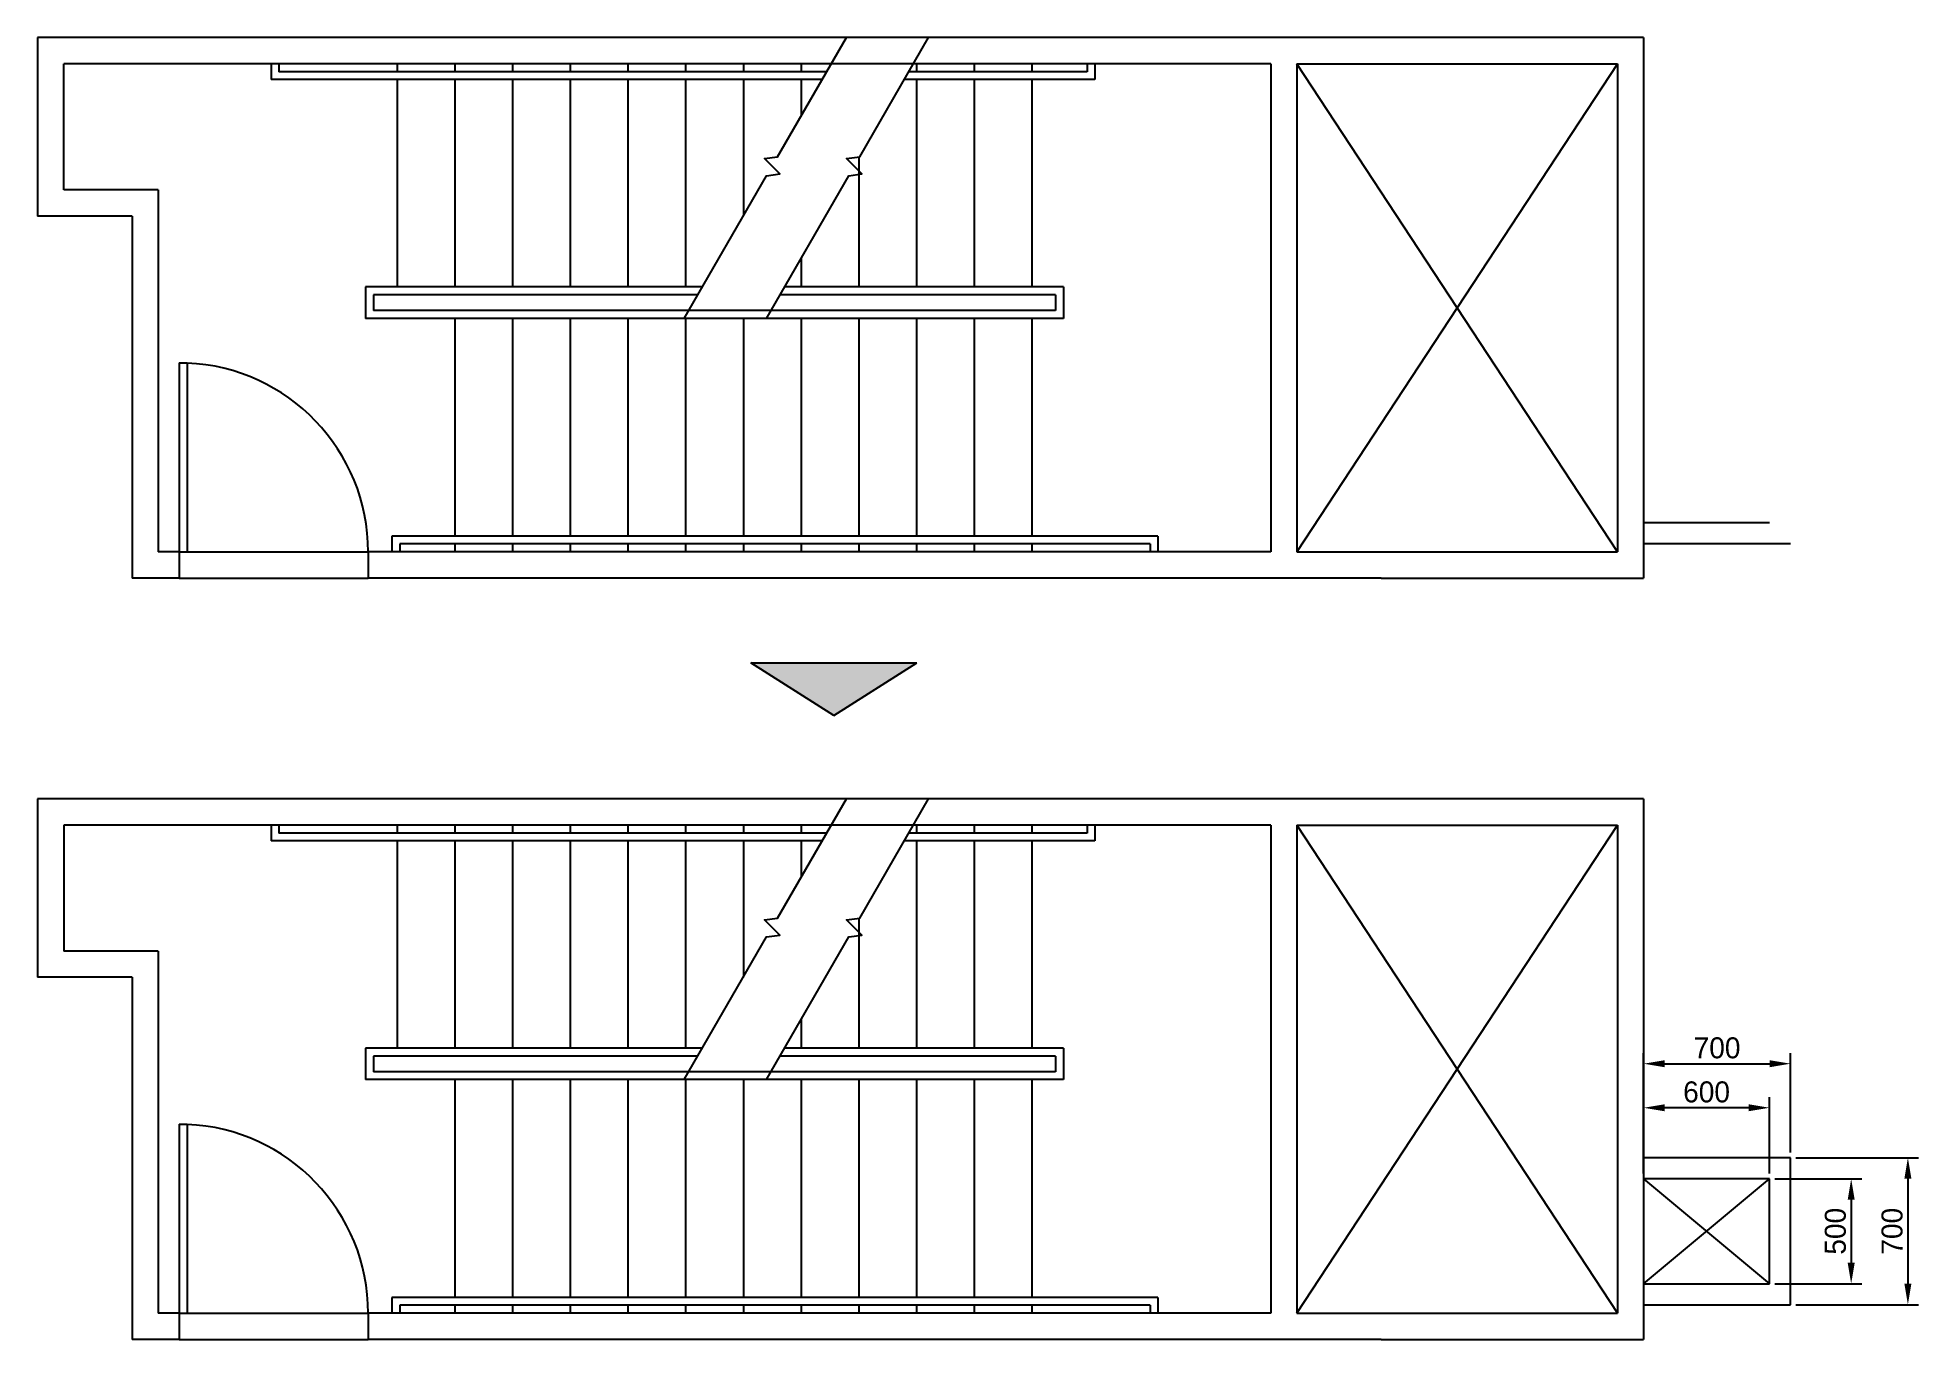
# Model space of a CAD drawing. Header units: millimetres. Extents: x 11925 to 20885, y -3303 to 2899.
import ezdxf

# ---------------------------------------------------------------- set-up
doc = ezdxf.new("R2010")
doc.units = ezdxf.units.MM
for name, color, linetype in [('E-B-CORE', 7, 'Continuous'), ('E-C-HEAD', 7, 'Continuous'), ('E-F-DOOR', 7, 'Continuous'), ('E-F-STAIR', 7, 'Continuous')]:
    doc.layers.add(name, color=color, linetype=linetype)
doc.dimstyles.new('ISO-25', dxfattribs={"dimtxt": 2.5, "dimasz": 2.5, "dimexe": 1.25, "dimexo": 0.625, "dimtad": 1, "dimtxsty": 'Standard', "dimcen": 2.5, "dimadec": 0, "dimazin": 0, "dimtfac": 1, "dimtmove": 0, "dimatfit": 3, "dimfxl": 1, "dimarcsym": 0})

# ---------------------------------------------------------------- blocks, each defined once
blk = doc.blocks.new('DR-36')
for p, q in [((0, 36), (0, 0)), ((0, 36), (1.5, 36)), ((1.5, 36), (1.5, 0)), ((0, 0), (1.5, 0))]:
    blk.add_line(p, q)
blk.add_arc((0, 0), 36, 0, 87.6141)
blk = doc.blocks.new('*D2')
at = {"color": 0, "lineweight": -2, "transparency": 16777216}
for p, q in [((20201.2, -2537.6), (20615.2, -2537.6)), ((20565.2, -2637.6), (20565.2, -2937.6)), ((20201.2, -3037.6), (20615.2, -3037.6))]:
    blk.add_line(p, q, dxfattribs=at)
at = {"color": 0, "transparency": 16777216}
for points in [[(20548.6, -2637.6), (20581.9, -2637.6), (20565.2, -2537.6)], [(20548.6, -2937.6), (20581.9, -2937.6), (20565.2, -3037.6)]]:
    blk.add_solid(points, dxfattribs=at)
at = {"layer": 'Defpoints', "color": 0, "transparency": 16777216}
for p in [(20176.2, -2537.6), (20176.2, -3037.6), (20565.2, -3037.6)]:
    blk.add_point(p, dxfattribs=at)
at = {"color": 0, "transparency": 16777216, "insert": (20490.2, -2787.6), "char_height": 100, "attachment_point": 5, "rotation": 90}
blk.add_mtext('500', dxfattribs=at)
blk = doc.blocks.new('*D3')
at = {"color": 0, "lineweight": -2, "transparency": 16777216}
for p, q in [((20301.2, -2437.6), (20885.4, -2437.6)), ((20835.4, -2537.6), (20835.4, -3037.6)), ((20301.2, -3137.6), (20885.4, -3137.6))]:
    blk.add_line(p, q, dxfattribs=at)
at = {"color": 0, "transparency": 16777216}
for points in [[(20818.7, -2537.6), (20852, -2537.6), (20835.4, -2437.6)], [(20818.7, -3037.6), (20852, -3037.6), (20835.4, -3137.6)]]:
    blk.add_solid(points, dxfattribs=at)
at = {"layer": 'Defpoints', "color": 0, "transparency": 16777216}
for p in [(20276.2, -2437.6), (20276.2, -3137.6), (20835.4, -3137.6)]:
    blk.add_point(p, dxfattribs=at)
at = {"color": 0, "transparency": 16777216, "insert": (20760.4, -2787.6), "char_height": 100, "attachment_point": 5, "rotation": 90}
blk.add_mtext('700', dxfattribs=at)
blk = doc.blocks.new('*D4')
at = {"color": 0, "lineweight": -2, "transparency": 16777216}
for p, q in [((19576.2, -2512.6), (19576.2, -2149.3)), ((20176.2, -2512.6), (20176.2, -2149.3)), ((20076.2, -2199.3), (19676.2, -2199.3))]:
    blk.add_line(p, q, dxfattribs=at)
at = {"color": 0, "transparency": 16777216}
for points in [[(19676.2, -2182.6), (19676.2, -2215.9), (19576.2, -2199.3)], [(20076.2, -2182.6), (20076.2, -2215.9), (20176.2, -2199.3)]]:
    blk.add_solid(points, dxfattribs=at)
at = {"layer": 'Defpoints', "color": 0, "transparency": 16777216}
for p in [(19576.2, -2199.3), (19576.2, -2537.6), (20176.2, -2537.6)]:
    blk.add_point(p, dxfattribs=at)
at = {"color": 0, "transparency": 16777216, "insert": (19876.2, -2124.3), "char_height": 100, "attachment_point": 5}
blk.add_mtext('600', dxfattribs=at)
blk = doc.blocks.new('*D5')
at = {"color": 0, "lineweight": -2, "transparency": 16777216}
for p, q in [((19576.2, -2412.6), (19576.2, -1939.4)), ((20276.2, -2412.6), (20276.2, -1939.4)), ((19676.2, -1989.4), (20176.2, -1989.4))]:
    blk.add_line(p, q, dxfattribs=at)
at = {"color": 0, "transparency": 16777216}
for points in [[(19676.2, -1972.8), (19676.2, -2006.1), (19576.2, -1989.4)], [(20176.2, -1972.8), (20176.2, -2006.1), (20276.2, -1989.4)]]:
    blk.add_solid(points, dxfattribs=at)
at = {"layer": 'Defpoints', "color": 0, "transparency": 16777216}
for p in [(20276.2, -1989.4), (19576.2, -2437.6), (20276.2, -2437.6)]:
    blk.add_point(p, dxfattribs=at)
at = {"color": 0, "transparency": 16777216, "insert": (19926.2, -1914.4), "char_height": 100, "attachment_point": 5}
blk.add_mtext('700', dxfattribs=at)

msp = doc.modelspace()

# ---------------------------------------------------------------- hatches: boundary and pattern name
h = msp.add_hatch()
h.set_pattern_fill('ANGLE', color=256, scale=0.5)
h.set_pattern_definition([(0, (7846.056, -43.6185), (0, 3.4925), [2.54, -0.9525]), (90, (7846.056, -43.6185), (-3.4925, 2e-16), [2.54, -0.9525])])
h.paths.add_polyline_path([(15718.173, -330.7), (16114.331, -78.867), (15322.015, -78.867)])

# ---------------------------------------------------------------- linework, layer by layer
for p, q in [((11924.705, 2899.335), (11924.705, 2049.335)), ((12049.705, 2174.335), (12049.705, 2774.335)), ((17799.705, 2774.335), (17799.705, 449.335)), ((17924.705, 2774.335), (19451.196, 2774.335)), ((19451.196, 449.335), (17924.705, 2774.335)), ((19451.196, 2774.335), (17924.705, 449.335)), ((12374.705, 674.335), (12374.705, 549.335)), ((19576.196, 589.59), (20176.196, 589.59)), ((17924.705, 449.335), (19451.196, 449.335)), ((19576.196, 489.59), (20276.196, 489.59)), ((18326.196, 324.335), (19576.196, 324.335)), ((15322.015, -78.867), (16114.331, -78.867)), ((15718.173, -330.7), (15322.015, -78.867)), ((15718.173, -330.7), (16114.331, -78.867)), ((12049.705, -852.811), (12049.705, -1452.811)), ((17799.705, -852.811), (17799.705, -3177.811)), ((17924.705, -852.811), (19451.196, -852.811)), ((17924.705, -3177.811), (19451.196, -852.811)), ((17924.705, -852.811), (19451.196, -3177.811)), ((20276.196, -2437.557), (19576.196, -2437.557)), ((20276.196, -3137.557), (20276.196, -2437.557)), ((20176.196, -2537.557), (19576.196, -2537.557)), ((19576.196, -3037.557), (20176.196, -2537.557)), ((19576.196, -2537.557), (20176.196, -3037.557)), ((20176.196, -3037.557), (20176.196, -2537.557)), ((12374.705, -2952.811), (12374.705, -3077.811)), ((19576.196, -3037.557), (20176.196, -3037.557)), ((17924.705, -3177.811), (19451.196, -3177.811)), ((19576.196, -3137.557), (20276.196, -3137.557)), ((18326.196, -3302.811), (19576.196, -3302.811))]:
    msp.add_line(p, q)
at = {"layer": 'E-B-CORE', "color": 0}
for p, q in [((19576.196, 2899.335), (11924.705, 2899.335)), ((19576.196, 2899.335), (19576.196, 324.335)), ((17799.705, 2774.335), (12049.705, 2774.335)), ((17924.705, 2774.335), (17924.705, 449.335)), ((19451.196, 2774.335), (19451.196, 449.335)), ((12499.705, 2174.335), (12049.705, 2174.335)), ((12499.705, 2174.335), (12499.705, 449.335)), ((12374.705, 2049.335), (11924.705, 2049.335)), ((12374.705, 2049.335), (12374.705, 674.335)), ((12374.705, 549.335), (12374.705, 324.335)), ((12599.705, 449.335), (12499.705, 449.335)), ((12599.705, 449.335), (12599.705, 324.335)), ((17799.705, 449.335), (13499.705, 449.335)), ((13499.705, 449.335), (13499.705, 324.335)), ((12599.705, 324.335), (12374.705, 324.335)), ((18326.196, 324.335), (13499.705, 324.335)), ((19576.196, -727.811), (11924.705, -727.811)), ((11924.705, -727.811), (11924.705, -1577.811)), ((19576.196, -727.811), (19576.196, -3302.811)), ((17799.705, -852.811), (12049.705, -852.811)), ((17924.705, -852.811), (17924.705, -3177.811)), ((19451.196, -852.811), (19451.196, -3177.811)), ((12499.705, -1452.811), (12049.705, -1452.811)), ((12499.705, -1452.811), (12499.705, -3177.811)), ((12374.705, -1577.811), (11924.705, -1577.811)), ((12374.705, -1577.811), (12374.705, -2952.811)), ((12374.705, -3077.811), (12374.705, -3302.811)), ((12599.705, -3177.811), (12499.705, -3177.811)), ((12599.705, -3177.811), (12599.705, -3302.811)), ((17799.705, -3177.811), (13499.705, -3177.811)), ((13499.705, -3177.811), (13499.705, -3302.811)), ((12599.705, -3302.811), (12374.705, -3302.811)), ((18326.196, -3302.811), (13499.705, -3302.811))]:
    msp.add_line(p, q, dxfattribs=at)
at = {"layer": 'E-C-HEAD', "color": 0}
for p, q in [((12599.705, 449.335), (13499.705, 449.335)), ((12599.705, 324.335), (13499.705, 324.335)), ((12599.705, -3177.811), (13499.705, -3177.811)), ((12599.705, -3302.811), (13499.705, -3302.811))]:
    msp.add_line(p, q, dxfattribs=at)
at = {"layer": 'E-F-STAIR', "color": 0}
for p, q in [((13037.205, 2774.335), (13037.205, 2699.335)), ((15662.326, 2699.335), (13037.205, 2699.335)), ((13074.705, 2774.335), (13074.705, 2736.835)), ((15683.976, 2736.835), (13074.705, 2736.835)), ((13637.205, 2774.335), (13637.205, 2736.835)), ((13637.205, 2699.335), (13637.205, 1711.835)), ((13912.205, 2774.335), (13912.205, 2736.835)), ((13912.205, 2699.335), (13912.205, 1711.835)), ((14187.205, 2774.335), (14187.205, 2736.835)), ((14187.205, 2699.335), (14187.205, 1711.835)), ((14462.205, 2774.335), (14462.205, 2736.835)), ((14462.205, 2699.335), (14462.205, 1711.835)), ((14737.205, 2774.335), (14737.205, 2736.835)), ((14737.205, 2699.335), (14737.205, 1711.835)), ((15012.205, 2774.335), (15012.205, 2736.835)), ((15012.205, 2699.335), (15012.205, 1711.835)), ((15287.205, 2774.335), (15287.205, 2736.835)), ((15287.205, 2699.335), (15287.205, 2049.608)), ((15562.205, 2774.335), (15562.205, 2736.835)), ((15562.205, 2699.335), (15562.205, 2525.922)), ((16962.205, 2699.335), (16053.886, 2699.335)), ((16924.705, 2736.835), (16075.537, 2736.835)), ((16112.205, 2774.335), (16112.205, 2736.835)), ((16112.205, 2699.335), (16112.205, 1711.835)), ((16387.205, 2774.335), (16387.205, 2736.835)), ((16387.205, 2699.335), (16387.205, 1711.835)), ((16662.205, 2774.335), (16662.205, 2736.835)), ((16662.205, 2699.335), (16662.205, 1711.835)), ((16924.705, 2774.335), (16924.705, 2736.835)), ((16962.205, 2774.335), (16962.205, 2699.335)), ((15837.205, 2330.616), (15837.205, 1711.835)), ((15562.205, 1847.719), (15562.205, 1711.835)), ((15092.192, 1711.835), (13487.205, 1711.835)), ((13487.205, 1711.835), (13487.205, 1561.835)), ((16812.205, 1711.835), (15483.753, 1711.835)), ((16812.205, 1711.835), (16812.205, 1561.835)), ((15070.542, 1674.335), (13524.705, 1674.335)), ((13524.705, 1674.335), (13524.705, 1599.335)), ((16774.705, 1674.335), (15462.102, 1674.335)), ((16774.705, 1674.335), (16774.705, 1599.335)), ((16812.205, 1561.835), (13487.205, 1561.835)), ((16774.705, 1599.335), (13524.705, 1599.335)), ((13912.205, 1561.835), (13912.205, 524.335)), ((14187.205, 1561.835), (14187.205, 524.335)), ((14462.205, 1561.835), (14462.205, 524.335)), ((14737.205, 1561.835), (14737.205, 524.335)), ((15012.205, 1561.835), (15012.205, 524.335)), ((15287.205, 1561.835), (15287.205, 524.335)), ((15562.205, 1561.835), (15562.205, 524.335)), ((15837.205, 1561.835), (15837.205, 524.335)), ((16112.205, 1561.835), (16112.205, 524.335)), ((16387.205, 1561.835), (16387.205, 524.335)), ((16662.205, 1561.835), (16662.205, 524.335)), ((17262.205, 524.335), (13612.205, 524.335)), ((13612.205, 524.335), (13612.205, 449.335)), ((17224.705, 486.835), (13649.705, 486.835)), ((13649.705, 486.835), (13649.705, 449.335)), ((13912.205, 486.835), (13912.205, 449.335)), ((14187.205, 486.835), (14187.205, 449.335)), ((14462.205, 486.835), (14462.205, 449.335)), ((14737.205, 486.835), (14737.205, 449.335)), ((15012.205, 486.835), (15012.205, 449.335)), ((15287.205, 486.835), (15287.205, 449.335)), ((15562.205, 486.835), (15562.205, 449.335)), ((15837.205, 486.835), (15837.205, 449.335)), ((16112.205, 486.835), (16112.205, 449.335)), ((16387.205, 486.835), (16387.205, 449.335)), ((16662.205, 486.835), (16662.205, 449.335)), ((17224.705, 486.835), (17224.705, 449.335)), ((17262.205, 524.335), (17262.205, 449.335)), ((13037.205, -852.811), (13037.205, -927.811)), ((13074.705, -852.811), (13074.705, -890.311)), ((15683.976, -890.311), (13074.705, -890.311)), ((13637.205, -852.811), (13637.205, -890.311)), ((13912.205, -852.811), (13912.205, -890.311)), ((14187.205, -852.811), (14187.205, -890.311)), ((14462.205, -852.811), (14462.205, -890.311)), ((14737.205, -852.811), (14737.205, -890.311)), ((15012.205, -852.811), (15012.205, -890.311)), ((15287.205, -852.811), (15287.205, -890.311)), ((15562.205, -852.811), (15562.205, -890.311)), ((16924.705, -890.311), (16075.537, -890.311)), ((16112.205, -852.811), (16112.205, -890.311)), ((16387.205, -852.811), (16387.205, -890.311)), ((16662.205, -852.811), (16662.205, -890.311)), ((16924.705, -852.811), (16924.705, -890.311)), ((16962.205, -852.811), (16962.205, -927.811)), ((15662.326, -927.811), (13037.205, -927.811)), ((13637.205, -927.811), (13637.205, -1915.311)), ((13912.205, -927.811), (13912.205, -1915.311)), ((14187.205, -927.811), (14187.205, -1915.311)), ((14462.205, -927.811), (14462.205, -1915.311)), ((14737.205, -927.811), (14737.205, -1915.311)), ((15012.205, -927.811), (15012.205, -1915.311)), ((15287.205, -927.811), (15287.205, -1577.539)), ((15562.205, -927.811), (15562.205, -1101.225)), ((16962.205, -927.811), (16053.886, -927.811)), ((16112.205, -927.811), (16112.205, -1915.311)), ((16387.205, -927.811), (16387.205, -1915.311)), ((16662.205, -927.811), (16662.205, -1915.311)), ((15837.205, -1296.53), (15837.205, -1915.311)), ((15562.205, -1779.427), (15562.205, -1915.311)), ((15092.192, -1915.311), (13487.205, -1915.311)), ((13487.205, -1915.311), (13487.205, -2065.311)), ((15070.542, -1952.811), (13524.705, -1952.811)), ((13524.705, -1952.811), (13524.705, -2027.811)), ((16774.705, -1952.811), (15462.102, -1952.811)), ((16812.205, -1915.311), (15483.753, -1915.311)), ((16774.705, -1952.811), (16774.705, -2027.811)), ((16812.205, -1915.311), (16812.205, -2065.311)), ((16774.705, -2027.811), (13524.705, -2027.811)), ((16812.205, -2065.311), (13487.205, -2065.311)), ((13912.205, -2065.311), (13912.205, -3102.811)), ((14187.205, -2065.311), (14187.205, -3102.811)), ((14462.205, -2065.311), (14462.205, -3102.811)), ((14737.205, -2065.311), (14737.205, -3102.811)), ((15012.205, -2065.311), (15012.205, -3102.811)), ((15287.205, -2065.311), (15287.205, -3102.811)), ((15562.205, -2065.311), (15562.205, -3102.811)), ((15837.205, -2065.311), (15837.205, -3102.811)), ((16112.205, -2065.311), (16112.205, -3102.811)), ((16387.205, -2065.311), (16387.205, -3102.811)), ((16662.205, -2065.311), (16662.205, -3102.811)), ((17262.205, -3102.811), (13612.205, -3102.811)), ((13612.205, -3102.811), (13612.205, -3177.811)), ((17262.205, -3102.811), (17262.205, -3177.811)), ((17224.705, -3140.311), (13649.705, -3140.311)), ((13649.705, -3140.311), (13649.705, -3177.811)), ((13912.205, -3140.311), (13912.205, -3177.811)), ((14187.205, -3140.311), (14187.205, -3177.811)), ((14462.205, -3140.311), (14462.205, -3177.811)), ((14737.205, -3140.311), (14737.205, -3177.811)), ((15012.205, -3140.311), (15012.205, -3177.811)), ((15287.205, -3140.311), (15287.205, -3177.811)), ((15562.205, -3140.311), (15562.205, -3177.811)), ((15837.205, -3140.311), (15837.205, -3177.811)), ((16112.205, -3140.311), (16112.205, -3177.811)), ((16387.205, -3140.311), (16387.205, -3177.811)), ((16662.205, -3140.311), (16662.205, -3177.811)), ((17224.705, -3140.311), (17224.705, -3177.811))]:
    msp.add_line(p, q, dxfattribs=at)
for points in [[(15005.59, 1561.835), (15397.995, 2241.5), (15460.479, 2249.727), (15387.274, 2322.932), (15449.758, 2331.158), (15777.796, 2899.335)], [(15397.15, 1561.835), (15789.555, 2241.5), (15852.04, 2249.727), (15778.834, 2322.932), (15841.319, 2331.158), (16169.356, 2899.335)], [(15005.59, -2065.311), (15397.995, -1385.646), (15460.479, -1377.42), (15387.274, -1304.215), (15449.758, -1295.988), (15777.796, -727.811)], [(15397.15, -2065.311), (15789.555, -1385.646), (15852.04, -1377.42), (15778.834, -1304.215), (15841.319, -1295.988), (16169.356, -727.811)]]:
    msp.add_lwpolyline(points, dxfattribs=at)

# ---------------------------------------------------------------- block references
at = {"layer": 'E-F-DOOR', "color": 0, "xscale": 25, "yscale": 25, "zscale": 25}
for p in [(12599.705, 449.335), (12599.705, -3177.811)]:
    msp.add_blockref('DR-36', p, dxfattribs=at)

# ---------------------------------------------------------------- dimensions: what is measured, and where the dimension line sits
for base, p1, p2, picture, middle in [((20276.196, -1989.431), (19576.196, -2437.557), (20276.196, -2437.557), '*D5', (19926.196, -1914.431)), ((19576.196, -2199.274), (20176.196, -2537.557), (19576.196, -2537.557), '*D4', (19876.196, -2124.274))]:
    dim = msp.add_linear_dim(base=base, p1=p1, p2=p2, dimstyle='ISO-25', override={"dimscale": 40})
    dim.commit()
    dim.dimension.update_dxf_attribs({"geometry": picture, "text_midpoint": middle})
for base, p1, p2, picture, middle in [((20835.368, -3137.557), (20276.196, -2437.557), (20276.196, -3137.557), '*D3', (20760.368, -2787.557)), ((20565.249, -3037.557), (20176.196, -2537.557), (20176.196, -3037.557), '*D2', (20490.249, -2787.557))]:
    dim = msp.add_linear_dim(base=base, p1=p1, p2=p2, angle=90, dimstyle='ISO-25', override={"dimscale": 40})
    dim.commit()
    dim.dimension.update_dxf_attribs({"geometry": picture, "text_midpoint": middle})

doc.saveas('drawing.dxf')
